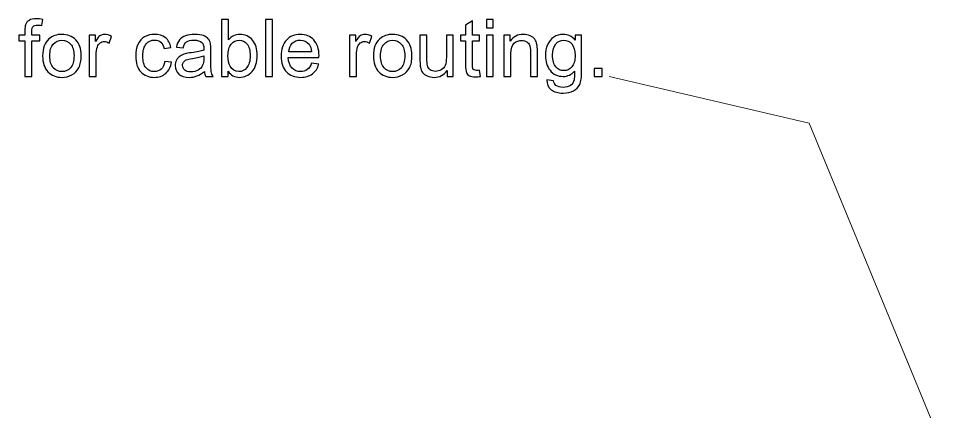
# Model space of a CAD drawing. Header units: millimetres. Extents: x -819 to 558, y -342 to 336.
# Drawn here: x -535.4 to -435.6, y 294.3 to 336.3 of the extents above; entities that cross this region are included whole.
import ezdxf

# ---------------------------------------------------------------- set-up
doc = ezdxf.new("R2010")
doc.units = ezdxf.units.MM
doc.header["$MEASUREMENT"] = 0
doc.layers.add('#Layer 1', color=7, linetype='Continuous')

msp = doc.modelspace()

# ---------------------------------------------------------------- linework, layer by layer
at = {"layer": '#Layer 1', "color": 250}
for points, knots in [([(-534.7013, 330.0896), (-534.7013, 330.0896), (-534.7013, 333.901), (-534.7013, 333.901), (-534.7013, 333.901), (-534.7013, 333.901), (-535.3575, 333.901), (-535.3575, 333.901), (-535.3575, 333.901), (-535.3575, 333.901), (-535.3575, 334.4796), (-535.3575, 334.4796), (-535.3575, 334.4796), (-535.3575, 334.4796), (-534.7013, 334.4796), (-534.7013, 334.4796), (-534.7013, 334.4796), (-534.7013, 334.4796), (-534.7013, 334.9467), (-534.7013, 334.9467), (-534.7013, 334.9467), (-534.7013, 335.2416), (-534.6745, 335.4617), (-534.6223, 335.6042), (-534.6223, 335.6042), (-534.5503, 335.7976), (-534.4247, 335.9542), (-534.2441, 336.0741), (-534.2441, 336.0741), (-534.0635, 336.1941), (-533.8109, 336.2534), (-533.4849, 336.2534), (-533.4849, 336.2534), (-533.2761, 336.2534), (-533.0447, 336.2294), (-532.7907, 336.1786), (-532.7907, 336.1786), (-532.7907, 336.1786), (-532.9021, 335.5295), (-532.9021, 335.5295), (-532.9021, 335.5295), (-533.0559, 335.5577), (-533.2027, 335.5718), (-533.341, 335.5718), (-533.341, 335.5718), (-533.5668, 335.5718), (-533.7262, 335.5238), (-533.8194, 335.4264), (-533.8194, 335.4264), (-533.9139, 335.3305), (-533.9605, 335.1499), (-533.9605, 334.8846), (-533.9605, 334.8846), (-533.9605, 334.8846), (-533.9605, 334.4796), (-533.9605, 334.4796), (-533.9605, 334.4796), (-533.9605, 334.4796), (-533.1053, 334.4796), (-533.1053, 334.4796), (-533.1053, 334.4796), (-533.1053, 334.4796), (-533.1053, 333.901), (-533.1053, 333.901), (-533.1053, 333.901), (-533.1053, 333.901), (-533.9605, 333.901), (-533.9605, 333.901), (-533.9605, 333.901), (-533.9605, 333.901), (-533.9605, 330.0896), (-533.9605, 330.0896), (-533.9605, 330.0896), (-533.9605, 330.0896), (-534.7013, 330.0896), (-534.7013, 330.0896)], [0, 0, 0, 0, 0.0526316, 0.0526316, 0.0526316, 0.0526316, 0.1052632, 0.1052632, 0.1052632, 0.1052632, 0.1578947, 0.1578947, 0.1578947, 0.1578947, 0.2105263, 0.2105263, 0.2105263, 0.2105263, 0.2631579, 0.2631579, 0.2631579, 0.2631579, 0.3157895, 0.3157895, 0.3157895, 0.3157895, 0.3684211, 0.3684211, 0.3684211, 0.3684211, 0.4210526, 0.4210526, 0.4210526, 0.4210526, 0.4736842, 0.4736842, 0.4736842, 0.4736842, 0.5263158, 0.5263158, 0.5263158, 0.5263158, 0.5789474, 0.5789474, 0.5789474, 0.5789474, 0.6315789, 0.6315789, 0.6315789, 0.6315789, 0.6842105, 0.6842105, 0.6842105, 0.6842105, 0.7368421, 0.7368421, 0.7368421, 0.7368421, 0.7894737, 0.7894737, 0.7894737, 0.7894737, 0.8421053, 0.8421053, 0.8421053, 0.8421053, 0.8947368, 0.8947368, 0.8947368, 0.8947368, 0.9473684, 0.9473684, 0.9473684, 0.9473684, 1, 1, 1, 1]), ([(-513.0167, 330.0896), (-513.0167, 330.0896), (-513.7067, 330.0896), (-513.7067, 330.0896), (-513.7067, 330.0896), (-513.7067, 330.0896), (-513.7067, 336.1503), (-513.7067, 336.1503), (-513.7067, 336.1503), (-513.7067, 336.1503), (-512.9631, 336.1503), (-512.9631, 336.1503), (-512.9631, 336.1503), (-512.9631, 336.1503), (-512.9631, 333.9885), (-512.9631, 333.9885), (-512.9631, 333.9885), (-512.6484, 334.3822), (-512.2476, 334.5798), (-511.7608, 334.5798), (-511.7608, 334.5798), (-511.4899, 334.5798), (-511.2345, 334.5247), (-510.9932, 334.4161), (-510.9932, 334.4161), (-510.7519, 334.3074), (-510.5543, 334.1536), (-510.3977, 333.9575), (-510.3977, 333.9575), (-510.2424, 333.7599), (-510.1197, 333.5228), (-510.0322, 333.2434), (-510.0322, 333.2434), (-509.9433, 332.9655), (-509.8995, 332.6677), (-509.8995, 332.3516), (-509.8995, 332.3516), (-509.8995, 331.5981), (-510.0858, 331.0167), (-510.4583, 330.6061), (-510.4583, 330.6061), (-510.8295, 330.1954), (-511.2768, 329.9908), (-511.7975, 329.9908), (-511.7975, 329.9908), (-512.3154, 329.9908), (-512.7218, 330.2067), (-513.0167, 330.6399), (-513.0167, 330.6399), (-513.0167, 330.6399), (-513.0167, 330.0896), (-513.0167, 330.0896)], [0, 0, 0, 0, 0.0769231, 0.0769231, 0.0769231, 0.0769231, 0.1538462, 0.1538462, 0.1538462, 0.1538462, 0.2307692, 0.2307692, 0.2307692, 0.2307692, 0.3076923, 0.3076923, 0.3076923, 0.3076923, 0.3846154, 0.3846154, 0.3846154, 0.3846154, 0.4615385, 0.4615385, 0.4615385, 0.4615385, 0.5384615, 0.5384615, 0.5384615, 0.5384615, 0.6153846, 0.6153846, 0.6153846, 0.6153846, 0.6923077, 0.6923077, 0.6923077, 0.6923077, 0.7692308, 0.7692308, 0.7692308, 0.7692308, 0.8461538, 0.8461538, 0.8461538, 0.8461538, 0.9230769, 0.9230769, 0.9230769, 0.9230769, 1, 1, 1, 1]), ([(-509.0105, 330.0896), (-509.0105, 330.0896), (-509.0105, 336.1503), (-509.0105, 336.1503), (-509.0105, 336.1503), (-509.0105, 336.1503), (-508.2669, 336.1503), (-508.2669, 336.1503), (-508.2669, 336.1503), (-508.2669, 336.1503), (-508.2669, 330.0896), (-508.2669, 330.0896), (-508.2669, 330.0896), (-508.2669, 330.0896), (-509.0105, 330.0896), (-509.0105, 330.0896)], [0, 0, 0, 0, 0.25, 0.25, 0.25, 0.25, 0.5, 0.5, 0.5, 0.5, 0.75, 0.75, 0.75, 0.75, 1, 1, 1, 1]), ([(-485.4591, 335.2938), (-485.4591, 335.2938), (-485.4591, 336.1503), (-485.4591, 336.1503), (-485.4591, 336.1503), (-485.4591, 336.1503), (-484.714, 336.1503), (-484.714, 336.1503), (-484.714, 336.1503), (-484.714, 336.1503), (-484.714, 335.2938), (-484.714, 335.2938), (-484.714, 335.2938), (-484.714, 335.2938), (-485.4591, 335.2938), (-485.4591, 335.2938)], [0, 0, 0, 0, 0.25, 0.25, 0.25, 0.25, 0.5, 0.5, 0.5, 0.5, 0.75, 0.75, 0.75, 0.75, 1, 1, 1, 1]), ([(-486.19, 330.7556), (-486.19, 330.7556), (-486.0828, 330.0981), (-486.0828, 330.0981), (-486.0828, 330.0981), (-486.2916, 330.0543), (-486.4793, 330.0317), (-486.6444, 330.0317), (-486.6444, 330.0317), (-486.9153, 330.0317), (-487.1242, 330.0741), (-487.2737, 330.1602), (-487.2737, 330.1602), (-487.4219, 330.2448), (-487.5263, 330.3577), (-487.587, 330.4974), (-487.587, 330.4974), (-487.6477, 330.6357), (-487.6787, 330.9292), (-487.6787, 331.3751), (-487.6787, 331.3751), (-487.6787, 331.3751), (-487.6787, 333.901), (-487.6787, 333.901), (-487.6787, 333.901), (-487.6787, 333.901), (-488.2248, 333.901), (-488.2248, 333.901), (-488.2248, 333.901), (-488.2248, 333.901), (-488.2248, 334.4796), (-488.2248, 334.4796), (-488.2248, 334.4796), (-488.2248, 334.4796), (-487.6787, 334.4796), (-487.6787, 334.4796), (-487.6787, 334.4796), (-487.6787, 334.4796), (-487.6787, 335.5676), (-487.6787, 335.5676), (-487.6787, 335.5676), (-487.6787, 335.5676), (-486.9379, 336.0135), (-486.9379, 336.0135), (-486.9379, 336.0135), (-486.9379, 336.0135), (-486.9379, 334.4796), (-486.9379, 334.4796), (-486.9379, 334.4796), (-486.9379, 334.4796), (-486.19, 334.4796), (-486.19, 334.4796), (-486.19, 334.4796), (-486.19, 334.4796), (-486.19, 333.901), (-486.19, 333.901), (-486.19, 333.901), (-486.19, 333.901), (-486.9379, 333.901), (-486.9379, 333.901), (-486.9379, 333.901), (-486.9379, 333.901), (-486.9379, 331.3342), (-486.9379, 331.3342), (-486.9379, 331.3342), (-486.9379, 331.1211), (-486.9252, 330.9857), (-486.8998, 330.925), (-486.8998, 330.925), (-486.873, 330.8643), (-486.8306, 330.8163), (-486.7714, 330.7796), (-486.7714, 330.7796), (-486.7121, 330.7444), (-486.6274, 330.726), (-486.5174, 330.726), (-486.5174, 330.726), (-486.4341, 330.726), (-486.3255, 330.7359), (-486.19, 330.7556)], [0, 0, 0, 0, 0.05, 0.05, 0.05, 0.05, 0.1, 0.1, 0.1, 0.1, 0.15, 0.15, 0.15, 0.15, 0.2, 0.2, 0.2, 0.2, 0.25, 0.25, 0.25, 0.25, 0.3, 0.3, 0.3, 0.3, 0.35, 0.35, 0.35, 0.35, 0.4, 0.4, 0.4, 0.4, 0.45, 0.45, 0.45, 0.45, 0.5, 0.5, 0.5, 0.5, 0.55, 0.55, 0.55, 0.55, 0.6, 0.6, 0.6, 0.6, 0.65, 0.65, 0.65, 0.65, 0.7, 0.7, 0.7, 0.7, 0.75, 0.75, 0.75, 0.75, 0.8, 0.8, 0.8, 0.8, 0.85, 0.85, 0.85, 0.85, 0.9, 0.9, 0.9, 0.9, 0.95, 0.95, 0.95, 0.95, 1, 1, 1, 1]), ([(-532.8034, 332.2853), (-532.8034, 333.0981), (-532.5776, 333.7006), (-532.1246, 334.0915), (-532.1246, 334.0915), (-531.7479, 334.4161), (-531.2878, 334.5798), (-530.7446, 334.5798), (-530.7446, 334.5798), (-530.1406, 334.5798), (-529.6467, 334.3822), (-529.2643, 333.9857), (-529.2643, 333.9857), (-528.8805, 333.5906), (-528.69, 333.0445), (-528.69, 332.3474), (-528.69, 332.3474), (-528.69, 331.7815), (-528.7746, 331.337), (-528.944, 331.0139), (-528.944, 331.0139), (-529.1133, 330.6893), (-529.3603, 330.4381), (-529.6834, 330.2589), (-529.6834, 330.2589), (-530.008, 330.0797), (-530.3607, 329.9908), (-530.7446, 329.9908), (-530.7446, 329.9908), (-531.3584, 329.9908), (-531.8551, 330.187), (-532.2347, 330.5821), (-532.2347, 330.5821), (-532.6143, 330.9758), (-532.8034, 331.5431), (-532.8034, 332.2853)], [0, 0, 0, 0, 0.1111111, 0.1111111, 0.1111111, 0.1111111, 0.2222222, 0.2222222, 0.2222222, 0.2222222, 0.3333333, 0.3333333, 0.3333333, 0.3333333, 0.4444444, 0.4444444, 0.4444444, 0.4444444, 0.5555556, 0.5555556, 0.5555556, 0.5555556, 0.6666667, 0.6666667, 0.6666667, 0.6666667, 0.7777778, 0.7777778, 0.7777778, 0.7777778, 0.8888889, 0.8888889, 0.8888889, 0.8888889, 1, 1, 1, 1]), ([(-527.825, 330.0896), (-527.825, 330.0896), (-527.825, 334.4796), (-527.825, 334.4796), (-527.825, 334.4796), (-527.825, 334.4796), (-527.1561, 334.4796), (-527.1561, 334.4796), (-527.1561, 334.4796), (-527.1561, 334.4796), (-527.1561, 333.8149), (-527.1561, 333.8149), (-527.1561, 333.8149), (-526.9854, 334.1254), (-526.8273, 334.3314), (-526.682, 334.4302), (-526.682, 334.4302), (-526.538, 334.529), (-526.3786, 334.5798), (-526.205, 334.5798), (-526.205, 334.5798), (-525.9538, 334.5798), (-525.6998, 334.4993), (-525.4402, 334.3399), (-525.4402, 334.3399), (-525.4402, 334.3399), (-525.697, 333.6484), (-525.697, 333.6484), (-525.697, 333.6484), (-525.8776, 333.7571), (-526.0597, 333.8107), (-526.2417, 333.8107), (-526.2417, 333.8107), (-526.4054, 333.8107), (-526.5507, 333.7613), (-526.6805, 333.664), (-526.6805, 333.664), (-526.8104, 333.5652), (-526.9021, 333.4297), (-526.9571, 333.2561), (-526.9571, 333.2561), (-527.0404, 332.9923), (-527.0813, 332.703), (-527.0813, 332.3883), (-527.0813, 332.3883), (-527.0813, 332.3883), (-527.0813, 330.0896), (-527.0813, 330.0896), (-527.0813, 330.0896), (-527.0813, 330.0896), (-527.825, 330.0896), (-527.825, 330.0896)], [0, 0, 0, 0, 0.0769231, 0.0769231, 0.0769231, 0.0769231, 0.1538462, 0.1538462, 0.1538462, 0.1538462, 0.2307692, 0.2307692, 0.2307692, 0.2307692, 0.3076923, 0.3076923, 0.3076923, 0.3076923, 0.3846154, 0.3846154, 0.3846154, 0.3846154, 0.4615385, 0.4615385, 0.4615385, 0.4615385, 0.5384615, 0.5384615, 0.5384615, 0.5384615, 0.6153846, 0.6153846, 0.6153846, 0.6153846, 0.6923077, 0.6923077, 0.6923077, 0.6923077, 0.7692308, 0.7692308, 0.7692308, 0.7692308, 0.8461538, 0.8461538, 0.8461538, 0.8461538, 0.9230769, 0.9230769, 0.9230769, 0.9230769, 1, 1, 1, 1]), ([(-519.7802, 331.6983), (-519.7802, 331.6983), (-519.0493, 331.6023), (-519.0493, 331.6023), (-519.0493, 331.6023), (-519.1283, 331.0985), (-519.3329, 330.7034), (-519.6631, 330.4184), (-519.6631, 330.4184), (-519.9919, 330.1333), (-520.3969, 329.9908), (-520.8767, 329.9908), (-520.8767, 329.9908), (-521.4764, 329.9908), (-521.9604, 330.187), (-522.3245, 330.5793), (-522.3245, 330.5793), (-522.69, 330.9715), (-522.8734, 331.5346), (-522.8734, 332.2684), (-522.8734, 332.2684), (-522.8734, 332.7425), (-522.7944, 333.1574), (-522.6377, 333.513), (-522.6377, 333.513), (-522.4797, 333.8686), (-522.2412, 334.1353), (-521.9195, 334.3131), (-521.9195, 334.3131), (-521.5992, 334.4909), (-521.2492, 334.5798), (-520.8724, 334.5798), (-520.8724, 334.5798), (-520.3955, 334.5798), (-520.0046, 334.4584), (-519.7026, 334.2171), (-519.7026, 334.2171), (-519.3992, 333.9758), (-519.2045, 333.6343), (-519.1184, 333.1898), (-519.1184, 333.1898), (-519.1184, 333.1898), (-519.8423, 333.0783), (-519.8423, 333.0783), (-519.8423, 333.0783), (-519.9115, 333.3733), (-520.0328, 333.5948), (-520.2078, 333.7444), (-520.2078, 333.7444), (-520.3828, 333.8926), (-520.5944, 333.9673), (-520.8428, 333.9673), (-520.8428, 333.9673), (-521.2182, 333.9673), (-521.523, 333.8333), (-521.7572, 333.5638), (-521.7572, 333.5638), (-521.9915, 333.2957), (-522.1086, 332.8709), (-522.1086, 332.2895), (-522.1086, 332.2895), (-522.1086, 331.6997), (-521.9957, 331.2707), (-521.7685, 331.0026), (-521.7685, 331.0026), (-521.5427, 330.7359), (-521.2478, 330.6018), (-520.8837, 330.6018), (-520.8837, 330.6018), (-520.5916, 330.6018), (-520.3489, 330.6921), (-520.1528, 330.8714), (-520.1528, 330.8714), (-519.9566, 331.0506), (-519.8324, 331.3257), (-519.7802, 331.6983)], [0, 0, 0, 0, 0.0526316, 0.0526316, 0.0526316, 0.0526316, 0.1052632, 0.1052632, 0.1052632, 0.1052632, 0.1578947, 0.1578947, 0.1578947, 0.1578947, 0.2105263, 0.2105263, 0.2105263, 0.2105263, 0.2631579, 0.2631579, 0.2631579, 0.2631579, 0.3157895, 0.3157895, 0.3157895, 0.3157895, 0.3684211, 0.3684211, 0.3684211, 0.3684211, 0.4210526, 0.4210526, 0.4210526, 0.4210526, 0.4736842, 0.4736842, 0.4736842, 0.4736842, 0.5263158, 0.5263158, 0.5263158, 0.5263158, 0.5789474, 0.5789474, 0.5789474, 0.5789474, 0.6315789, 0.6315789, 0.6315789, 0.6315789, 0.6842105, 0.6842105, 0.6842105, 0.6842105, 0.7368421, 0.7368421, 0.7368421, 0.7368421, 0.7894737, 0.7894737, 0.7894737, 0.7894737, 0.8421053, 0.8421053, 0.8421053, 0.8421053, 0.8947368, 0.8947368, 0.8947368, 0.8947368, 0.9473684, 0.9473684, 0.9473684, 0.9473684, 1, 1, 1, 1]), ([(-515.5468, 330.6315), (-515.8234, 330.3972), (-516.0887, 330.2321), (-516.3427, 330.1348), (-516.3427, 330.1348), (-516.5981, 330.0388), (-516.8719, 329.9908), (-517.164, 329.9908), (-517.164, 329.9908), (-517.6466, 329.9908), (-518.0163, 330.1079), (-518.2759, 330.3436), (-518.2759, 330.3436), (-518.5342, 330.5793), (-518.664, 330.8812), (-518.664, 331.2467), (-518.664, 331.2467), (-518.664, 331.4626), (-518.616, 331.6588), (-518.5172, 331.8366), (-518.5172, 331.8366), (-518.4199, 332.0144), (-518.2915, 332.1569), (-518.1334, 332.2641), (-518.1334, 332.2641), (-517.974, 332.3714), (-517.7962, 332.4532), (-517.5972, 332.5083), (-517.5972, 332.5083), (-517.4518, 332.5464), (-517.2317, 332.5845), (-516.9368, 332.6197), (-516.9368, 332.6197), (-516.3356, 332.6917), (-515.8926, 332.7764), (-515.6089, 332.8766), (-515.6089, 332.8766), (-515.6061, 332.9782), (-515.6047, 333.0431), (-515.6047, 333.0699), (-515.6047, 333.0699), (-515.6047, 333.3733), (-515.6752, 333.5878), (-515.8164, 333.7105), (-515.8164, 333.7105), (-516.0054, 333.8799), (-516.2891, 333.9631), (-516.663, 333.9631), (-516.663, 333.9631), (-517.013, 333.9631), (-517.2712, 333.9024), (-517.4391, 333.7797), (-517.4391, 333.7797), (-517.6057, 333.6569), (-517.7284, 333.4396), (-517.8089, 333.1277), (-517.8089, 333.1277), (-517.8089, 333.1277), (-518.5356, 333.2279), (-518.5356, 333.2279), (-518.5356, 333.2279), (-518.4693, 333.5384), (-518.3606, 333.791), (-518.2096, 333.9815), (-518.2096, 333.9815), (-518.0586, 334.1734), (-517.8385, 334.3215), (-517.552, 334.4246), (-517.552, 334.4246), (-517.2656, 334.5276), (-516.934, 334.5798), (-516.5558, 334.5798), (-516.5558, 334.5798), (-516.1804, 334.5798), (-515.877, 334.5346), (-515.6428, 334.4471), (-515.6428, 334.4471), (-515.4085, 334.3582), (-515.2364, 334.2482), (-515.1249, 334.1141), (-515.1249, 334.1141), (-515.0148, 333.98), (-514.9386, 333.8121), (-514.8935, 333.6075), (-514.8935, 333.6075), (-514.8695, 333.4805), (-514.8568, 333.2519), (-514.8568, 332.9217), (-514.8568, 332.9217), (-514.8568, 332.9217), (-514.8568, 331.9297), (-514.8568, 331.9297), (-514.8568, 331.9297), (-514.8568, 331.2368), (-514.8413, 330.7994), (-514.8088, 330.6174), (-514.8088, 330.6174), (-514.7778, 330.4339), (-514.7143, 330.2575), (-514.6211, 330.0896), (-514.6211, 330.0896), (-514.6211, 330.0896), (-515.3987, 330.0896), (-515.3987, 330.0896), (-515.3987, 330.0896), (-515.4749, 330.2434), (-515.5257, 330.424), (-515.5468, 330.6315)], [0, 0, 0, 0, 0.037037, 0.037037, 0.037037, 0.037037, 0.0740741, 0.0740741, 0.0740741, 0.0740741, 0.1111111, 0.1111111, 0.1111111, 0.1111111, 0.1481481, 0.1481481, 0.1481481, 0.1481481, 0.1851852, 0.1851852, 0.1851852, 0.1851852, 0.2222222, 0.2222222, 0.2222222, 0.2222222, 0.2592593, 0.2592593, 0.2592593, 0.2592593, 0.2962963, 0.2962963, 0.2962963, 0.2962963, 0.3333333, 0.3333333, 0.3333333, 0.3333333, 0.3703704, 0.3703704, 0.3703704, 0.3703704, 0.4074074, 0.4074074, 0.4074074, 0.4074074, 0.4444444, 0.4444444, 0.4444444, 0.4444444, 0.4814815, 0.4814815, 0.4814815, 0.4814815, 0.5185185, 0.5185185, 0.5185185, 0.5185185, 0.5555556, 0.5555556, 0.5555556, 0.5555556, 0.5925926, 0.5925926, 0.5925926, 0.5925926, 0.6296296, 0.6296296, 0.6296296, 0.6296296, 0.6666667, 0.6666667, 0.6666667, 0.6666667, 0.7037037, 0.7037037, 0.7037037, 0.7037037, 0.7407407, 0.7407407, 0.7407407, 0.7407407, 0.7777778, 0.7777778, 0.7777778, 0.7777778, 0.8148148, 0.8148148, 0.8148148, 0.8148148, 0.8518519, 0.8518519, 0.8518519, 0.8518519, 0.8888889, 0.8888889, 0.8888889, 0.8888889, 0.9259259, 0.9259259, 0.9259259, 0.9259259, 0.962963, 0.962963, 0.962963, 0.962963, 1, 1, 1, 1]), ([(-504.1083, 331.5035), (-504.1083, 331.5035), (-503.3393, 331.409), (-503.3393, 331.409), (-503.3393, 331.409), (-503.4606, 330.9588), (-503.685, 330.6103), (-504.0124, 330.3619), (-504.0124, 330.3619), (-504.3412, 330.115), (-504.7603, 329.9908), (-505.2697, 329.9908), (-505.2697, 329.9908), (-505.9117, 329.9908), (-506.4212, 330.1884), (-506.7965, 330.5835), (-506.7965, 330.5835), (-507.1733, 330.9786), (-507.361, 331.5332), (-507.361, 332.2472), (-507.361, 332.2472), (-507.361, 332.9866), (-507.1705, 333.5595), (-506.7909, 333.9673), (-506.7909, 333.9673), (-506.4099, 334.3752), (-505.9174, 334.5798), (-505.3106, 334.5798), (-505.3106, 334.5798), (-504.7236, 334.5798), (-504.2438, 334.3794), (-503.8727, 333.98), (-503.8727, 333.98), (-503.5001, 333.5807), (-503.3139, 333.0177), (-503.3139, 332.2938), (-503.3139, 332.2938), (-503.3139, 332.2486), (-503.3153, 332.1823), (-503.3181, 332.0948), (-503.3181, 332.0948), (-503.3181, 332.0948), (-506.5919, 332.0948), (-506.5919, 332.0948), (-506.5919, 332.0948), (-506.5651, 331.6122), (-506.4282, 331.2425), (-506.1827, 330.9871), (-506.1827, 330.9871), (-505.9371, 330.7302), (-505.6323, 330.6018), (-505.2654, 330.6018), (-505.2654, 330.6018), (-504.9931, 330.6018), (-504.7603, 330.6738), (-504.5669, 330.8177), (-504.5669, 330.8177), (-504.3736, 330.9603), (-504.2212, 331.1889), (-504.1083, 331.5035)], [0, 0, 0, 0, 0.0666667, 0.0666667, 0.0666667, 0.0666667, 0.1333333, 0.1333333, 0.1333333, 0.1333333, 0.2, 0.2, 0.2, 0.2, 0.2666667, 0.2666667, 0.2666667, 0.2666667, 0.3333333, 0.3333333, 0.3333333, 0.3333333, 0.4, 0.4, 0.4, 0.4, 0.4666667, 0.4666667, 0.4666667, 0.4666667, 0.5333333, 0.5333333, 0.5333333, 0.5333333, 0.6, 0.6, 0.6, 0.6, 0.6666667, 0.6666667, 0.6666667, 0.6666667, 0.7333333, 0.7333333, 0.7333333, 0.7333333, 0.8, 0.8, 0.8, 0.8, 0.8666667, 0.8666667, 0.8666667, 0.8666667, 0.9333333, 0.9333333, 0.9333333, 0.9333333, 1, 1, 1, 1]), ([(-500.0599, 330.0896), (-500.0599, 330.0896), (-500.0599, 334.4796), (-500.0599, 334.4796), (-500.0599, 334.4796), (-500.0599, 334.4796), (-499.391, 334.4796), (-499.391, 334.4796), (-499.391, 334.4796), (-499.391, 334.4796), (-499.391, 333.8149), (-499.391, 333.8149), (-499.391, 333.8149), (-499.2203, 334.1254), (-499.0622, 334.3314), (-498.9169, 334.4302), (-498.9169, 334.4302), (-498.7729, 334.529), (-498.6135, 334.5798), (-498.4399, 334.5798), (-498.4399, 334.5798), (-498.1887, 334.5798), (-497.9347, 334.4993), (-497.6751, 334.3399), (-497.6751, 334.3399), (-497.6751, 334.3399), (-497.9319, 333.6484), (-497.9319, 333.6484), (-497.9319, 333.6484), (-498.1125, 333.7571), (-498.2946, 333.8107), (-498.4766, 333.8107), (-498.4766, 333.8107), (-498.6403, 333.8107), (-498.7856, 333.7613), (-498.9154, 333.664), (-498.9154, 333.664), (-499.0453, 333.5652), (-499.137, 333.4297), (-499.192, 333.2561), (-499.192, 333.2561), (-499.2753, 332.9923), (-499.3162, 332.703), (-499.3162, 332.3883), (-499.3162, 332.3883), (-499.3162, 332.3883), (-499.3162, 330.0896), (-499.3162, 330.0896), (-499.3162, 330.0896), (-499.3162, 330.0896), (-500.0599, 330.0896), (-500.0599, 330.0896)], [0, 0, 0, 0, 0.0769231, 0.0769231, 0.0769231, 0.0769231, 0.1538462, 0.1538462, 0.1538462, 0.1538462, 0.2307692, 0.2307692, 0.2307692, 0.2307692, 0.3076923, 0.3076923, 0.3076923, 0.3076923, 0.3846154, 0.3846154, 0.3846154, 0.3846154, 0.4615385, 0.4615385, 0.4615385, 0.4615385, 0.5384615, 0.5384615, 0.5384615, 0.5384615, 0.6153846, 0.6153846, 0.6153846, 0.6153846, 0.6923077, 0.6923077, 0.6923077, 0.6923077, 0.7692308, 0.7692308, 0.7692308, 0.7692308, 0.8461538, 0.8461538, 0.8461538, 0.8461538, 0.9230769, 0.9230769, 0.9230769, 0.9230769, 1, 1, 1, 1]), ([(-497.51, 332.2853), (-497.51, 333.0981), (-497.2842, 333.7006), (-496.8312, 334.0915), (-496.8312, 334.0915), (-496.4545, 334.4161), (-495.9944, 334.5798), (-495.4512, 334.5798), (-495.4512, 334.5798), (-494.8472, 334.5798), (-494.3533, 334.3822), (-493.9709, 333.9857), (-493.9709, 333.9857), (-493.5871, 333.5906), (-493.3966, 333.0445), (-493.3966, 332.3474), (-493.3966, 332.3474), (-493.3966, 331.7815), (-493.4812, 331.337), (-493.6506, 331.0139), (-493.6506, 331.0139), (-493.8199, 330.6893), (-494.0669, 330.4381), (-494.39, 330.2589), (-494.39, 330.2589), (-494.7146, 330.0797), (-495.0673, 329.9908), (-495.4512, 329.9908), (-495.4512, 329.9908), (-496.065, 329.9908), (-496.5617, 330.187), (-496.9413, 330.5821), (-496.9413, 330.5821), (-497.3209, 330.9758), (-497.51, 331.5431), (-497.51, 332.2853)], [0, 0, 0, 0, 0.1111111, 0.1111111, 0.1111111, 0.1111111, 0.2222222, 0.2222222, 0.2222222, 0.2222222, 0.3333333, 0.3333333, 0.3333333, 0.3333333, 0.4444444, 0.4444444, 0.4444444, 0.4444444, 0.5555556, 0.5555556, 0.5555556, 0.5555556, 0.6666667, 0.6666667, 0.6666667, 0.6666667, 0.7777778, 0.7777778, 0.7777778, 0.7777778, 0.8888889, 0.8888889, 0.8888889, 0.8888889, 1, 1, 1, 1]), ([(-489.6458, 330.0896), (-489.6458, 330.0896), (-489.6458, 330.7345), (-489.6458, 330.7345), (-489.6458, 330.7345), (-489.9887, 330.2378), (-490.453, 329.9908), (-491.04, 329.9908), (-491.04, 329.9908), (-491.2982, 329.9908), (-491.541, 330.0402), (-491.7653, 330.139), (-491.7653, 330.139), (-491.9897, 330.2378), (-492.1562, 330.3634), (-492.2649, 330.5129), (-492.2649, 330.5129), (-492.3749, 330.6639), (-492.4511, 330.8474), (-492.4949, 331.0647), (-492.4949, 331.0647), (-492.5245, 331.2114), (-492.54, 331.4429), (-492.54, 331.7604), (-492.54, 331.7604), (-492.54, 331.7604), (-492.54, 334.4796), (-492.54, 334.4796), (-492.54, 334.4796), (-492.54, 334.4796), (-491.7964, 334.4796), (-491.7964, 334.4796), (-491.7964, 334.4796), (-491.7964, 334.4796), (-491.7964, 332.0454), (-491.7964, 332.0454), (-491.7964, 332.0454), (-491.7964, 331.6559), (-491.7809, 331.3949), (-491.7512, 331.2594), (-491.7512, 331.2594), (-491.7032, 331.0633), (-491.6045, 330.9109), (-491.4535, 330.798), (-491.4535, 330.798), (-491.3011, 330.6865), (-491.1134, 330.6315), (-490.8904, 330.6315), (-490.8904, 330.6315), (-490.6675, 330.6315), (-490.4586, 330.6879), (-490.2625, 330.8022), (-490.2625, 330.8022), (-490.0663, 330.9165), (-489.9281, 331.0731), (-489.8476, 331.2693), (-489.8476, 331.2693), (-489.7658, 331.4668), (-489.7249, 331.7533), (-489.7249, 332.1273), (-489.7249, 332.1273), (-489.7249, 332.1273), (-489.7249, 334.4796), (-489.7249, 334.4796), (-489.7249, 334.4796), (-489.7249, 334.4796), (-488.9812, 334.4796), (-488.9812, 334.4796), (-488.9812, 334.4796), (-488.9812, 334.4796), (-488.9812, 330.0896), (-488.9812, 330.0896), (-488.9812, 330.0896), (-488.9812, 330.0896), (-489.6458, 330.0896), (-489.6458, 330.0896)], [0, 0, 0, 0, 0.0526316, 0.0526316, 0.0526316, 0.0526316, 0.1052632, 0.1052632, 0.1052632, 0.1052632, 0.1578947, 0.1578947, 0.1578947, 0.1578947, 0.2105263, 0.2105263, 0.2105263, 0.2105263, 0.2631579, 0.2631579, 0.2631579, 0.2631579, 0.3157895, 0.3157895, 0.3157895, 0.3157895, 0.3684211, 0.3684211, 0.3684211, 0.3684211, 0.4210526, 0.4210526, 0.4210526, 0.4210526, 0.4736842, 0.4736842, 0.4736842, 0.4736842, 0.5263158, 0.5263158, 0.5263158, 0.5263158, 0.5789474, 0.5789474, 0.5789474, 0.5789474, 0.6315789, 0.6315789, 0.6315789, 0.6315789, 0.6842105, 0.6842105, 0.6842105, 0.6842105, 0.7368421, 0.7368421, 0.7368421, 0.7368421, 0.7894737, 0.7894737, 0.7894737, 0.7894737, 0.8421053, 0.8421053, 0.8421053, 0.8421053, 0.8947368, 0.8947368, 0.8947368, 0.8947368, 0.9473684, 0.9473684, 0.9473684, 0.9473684, 1, 1, 1, 1]), ([(-485.4591, 330.0896), (-485.4591, 330.0896), (-485.4591, 334.4796), (-485.4591, 334.4796), (-485.4591, 334.4796), (-485.4591, 334.4796), (-484.714, 334.4796), (-484.714, 334.4796), (-484.714, 334.4796), (-484.714, 334.4796), (-484.714, 330.0896), (-484.714, 330.0896), (-484.714, 330.0896), (-484.714, 330.0896), (-485.4591, 330.0896), (-485.4591, 330.0896)], [0, 0, 0, 0, 0.25, 0.25, 0.25, 0.25, 0.5, 0.5, 0.5, 0.5, 0.75, 0.75, 0.75, 0.75, 1, 1, 1, 1]), ([(-483.5809, 330.0896), (-483.5809, 330.0896), (-483.5809, 334.4796), (-483.5809, 334.4796), (-483.5809, 334.4796), (-483.5809, 334.4796), (-482.912, 334.4796), (-482.912, 334.4796), (-482.912, 334.4796), (-482.912, 334.4796), (-482.912, 333.8559), (-482.912, 333.8559), (-482.912, 333.8559), (-482.5889, 334.3385), (-482.1232, 334.5798), (-481.515, 334.5798), (-481.515, 334.5798), (-481.2497, 334.5798), (-481.007, 334.5318), (-480.7855, 334.4373), (-480.7855, 334.4373), (-480.5625, 334.3413), (-480.3974, 334.2171), (-480.2874, 334.0619), (-480.2874, 334.0619), (-480.1759, 333.9081), (-480.0997, 333.7246), (-480.0545, 333.513), (-480.0545, 333.513), (-480.0277, 333.3747), (-480.0136, 333.1334), (-480.0136, 332.7891), (-480.0136, 332.7891), (-480.0136, 332.7891), (-480.0136, 330.0896), (-480.0136, 330.0896), (-480.0136, 330.0896), (-480.0136, 330.0896), (-480.7587, 330.0896), (-480.7587, 330.0896), (-480.7587, 330.0896), (-480.7587, 330.0896), (-480.7587, 332.7608), (-480.7587, 332.7608), (-480.7587, 332.7608), (-480.7587, 333.0628), (-480.7869, 333.29), (-480.8447, 333.441), (-480.8447, 333.441), (-480.9026, 333.5906), (-481.0056, 333.7105), (-481.1524, 333.7994), (-481.1524, 333.7994), (-481.3005, 333.8897), (-481.4727, 333.9349), (-481.6717, 333.9349), (-481.6717, 333.9349), (-481.9892, 333.9349), (-482.2615, 333.8333), (-482.4929, 333.6329), (-482.4929, 333.6329), (-482.7229, 333.4311), (-482.8372, 333.0501), (-482.8372, 332.4871), (-482.8372, 332.4871), (-482.8372, 332.4871), (-482.8372, 330.0896), (-482.8372, 330.0896), (-482.8372, 330.0896), (-482.8372, 330.0896), (-483.5809, 330.0896), (-483.5809, 330.0896)], [0, 0, 0, 0, 0.0555556, 0.0555556, 0.0555556, 0.0555556, 0.1111111, 0.1111111, 0.1111111, 0.1111111, 0.1666667, 0.1666667, 0.1666667, 0.1666667, 0.2222222, 0.2222222, 0.2222222, 0.2222222, 0.2777778, 0.2777778, 0.2777778, 0.2777778, 0.3333333, 0.3333333, 0.3333333, 0.3333333, 0.3888889, 0.3888889, 0.3888889, 0.3888889, 0.4444444, 0.4444444, 0.4444444, 0.4444444, 0.5, 0.5, 0.5, 0.5, 0.5555556, 0.5555556, 0.5555556, 0.5555556, 0.6111111, 0.6111111, 0.6111111, 0.6111111, 0.6666667, 0.6666667, 0.6666667, 0.6666667, 0.7222222, 0.7222222, 0.7222222, 0.7222222, 0.7777778, 0.7777778, 0.7777778, 0.7777778, 0.8333333, 0.8333333, 0.8333333, 0.8333333, 0.8888889, 0.8888889, 0.8888889, 0.8888889, 0.9444444, 0.9444444, 0.9444444, 0.9444444, 1, 1, 1, 1]), ([(-479.0089, 329.7255), (-479.0089, 329.7255), (-478.285, 329.6183), (-478.285, 329.6183), (-478.285, 329.6183), (-478.2553, 329.3953), (-478.1707, 329.2331), (-478.0338, 329.13), (-478.0338, 329.13), (-477.8489, 328.9932), (-477.5963, 328.924), (-477.2774, 328.924), (-477.2774, 328.924), (-476.9317, 328.924), (-476.6664, 328.9932), (-476.4787, 329.13), (-476.4787, 329.13), (-476.2911, 329.2683), (-476.1655, 329.4617), (-476.0992, 329.7086), (-476.0992, 329.7086), (-476.0596, 329.861), (-476.0427, 330.1785), (-476.0455, 330.6639), (-476.0455, 330.6639), (-476.3701, 330.2815), (-476.7751, 330.0896), (-477.2605, 330.0896), (-477.2605, 330.0896), (-477.8645, 330.0896), (-478.3315, 330.3069), (-478.6617, 330.7429), (-478.6617, 330.7429), (-478.9919, 331.1776), (-479.1585, 331.7011), (-479.1585, 332.3093), (-479.1585, 332.3093), (-479.1585, 332.7284), (-479.0823, 333.115), (-478.9313, 333.4692), (-478.9313, 333.4692), (-478.7789, 333.8234), (-478.5587, 334.0972), (-478.2709, 334.2905), (-478.2709, 334.2905), (-477.983, 334.4824), (-477.6443, 334.5798), (-477.2563, 334.5798), (-477.2563, 334.5798), (-476.7384, 334.5798), (-476.3108, 334.3695), (-475.975, 333.9504), (-475.975, 333.9504), (-475.975, 333.9504), (-475.975, 334.4796), (-475.975, 334.4796), (-475.975, 334.4796), (-475.975, 334.4796), (-475.2878, 334.4796), (-475.2878, 334.4796), (-475.2878, 334.4796), (-475.2878, 334.4796), (-475.2878, 330.6851), (-475.2878, 330.6851), (-475.2878, 330.6851), (-475.2878, 330.0021), (-475.3583, 329.5167), (-475.4966, 329.2316), (-475.4966, 329.2316), (-475.6363, 328.9466), (-475.8564, 328.7208), (-476.1584, 328.5557), (-476.1584, 328.5557), (-476.4604, 328.3906), (-476.8315, 328.3074), (-477.2732, 328.3074), (-477.2732, 328.3074), (-477.7967, 328.3074), (-478.2201, 328.4259), (-478.5418, 328.6615), (-478.5418, 328.6615), (-478.8649, 328.8972), (-479.0202, 329.2514), (-479.0089, 329.7255)], [0, 0, 0, 0, 0.047619, 0.047619, 0.047619, 0.047619, 0.0952381, 0.0952381, 0.0952381, 0.0952381, 0.1428571, 0.1428571, 0.1428571, 0.1428571, 0.1904762, 0.1904762, 0.1904762, 0.1904762, 0.2380952, 0.2380952, 0.2380952, 0.2380952, 0.2857143, 0.2857143, 0.2857143, 0.2857143, 0.3333333, 0.3333333, 0.3333333, 0.3333333, 0.3809524, 0.3809524, 0.3809524, 0.3809524, 0.4285714, 0.4285714, 0.4285714, 0.4285714, 0.4761905, 0.4761905, 0.4761905, 0.4761905, 0.5238095, 0.5238095, 0.5238095, 0.5238095, 0.5714286, 0.5714286, 0.5714286, 0.5714286, 0.6190476, 0.6190476, 0.6190476, 0.6190476, 0.6666667, 0.6666667, 0.6666667, 0.6666667, 0.7142857, 0.7142857, 0.7142857, 0.7142857, 0.7619048, 0.7619048, 0.7619048, 0.7619048, 0.8095238, 0.8095238, 0.8095238, 0.8095238, 0.8571429, 0.8571429, 0.8571429, 0.8571429, 0.9047619, 0.9047619, 0.9047619, 0.9047619, 0.952381, 0.952381, 0.952381, 0.952381, 1, 1, 1, 1]), ([(-532.0386, 332.2853), (-532.0386, 331.7223), (-531.9158, 331.3017), (-531.6703, 331.0223), (-531.6703, 331.0223), (-531.4247, 330.7415), (-531.1157, 330.6018), (-530.7446, 330.6018), (-530.7446, 330.6018), (-530.3749, 330.6018), (-530.0672, 330.7429), (-529.8217, 331.0238), (-529.8217, 331.0238), (-529.5776, 331.3046), (-529.4548, 331.7336), (-529.4548, 332.3093), (-529.4548, 332.3093), (-529.4548, 332.8526), (-529.5776, 333.2646), (-529.8245, 333.544), (-529.8245, 333.544), (-530.0715, 333.8234), (-530.3777, 333.9631), (-530.7446, 333.9631), (-530.7446, 333.9631), (-531.1157, 333.9631), (-531.4247, 333.8234), (-531.6703, 333.5454), (-531.6703, 333.5454), (-531.9158, 333.2674), (-532.0386, 332.8469), (-532.0386, 332.2853)], [0, 0, 0, 0, 0.125, 0.125, 0.125, 0.125, 0.25, 0.25, 0.25, 0.25, 0.375, 0.375, 0.375, 0.375, 0.5, 0.5, 0.5, 0.5, 0.625, 0.625, 0.625, 0.625, 0.75, 0.75, 0.75, 0.75, 0.875, 0.875, 0.875, 0.875, 1, 1, 1, 1]), ([(-513.0252, 332.3178), (-513.0252, 331.7914), (-512.9532, 331.4118), (-512.8107, 331.1776), (-512.8107, 331.1776), (-512.5764, 330.7937), (-512.2589, 330.6018), (-511.8596, 330.6018), (-511.8596, 330.6018), (-511.5336, 330.6018), (-511.2528, 330.7429), (-511.0157, 331.0266), (-511.0157, 331.0266), (-510.7787, 331.3088), (-510.6601, 331.7293), (-510.6601, 332.2895), (-510.6601, 332.2895), (-510.6601, 332.8624), (-510.7744, 333.2858), (-511.0016, 333.5581), (-511.0016, 333.5581), (-511.2288, 333.8305), (-511.504, 333.9673), (-511.8257, 333.9673), (-511.8257, 333.9673), (-512.1517, 333.9673), (-512.4325, 333.8262), (-512.6696, 333.544), (-512.6696, 333.544), (-512.9066, 333.2618), (-513.0252, 332.8526), (-513.0252, 332.3178)], [0, 0, 0, 0, 0.125, 0.125, 0.125, 0.125, 0.25, 0.25, 0.25, 0.25, 0.375, 0.375, 0.375, 0.375, 0.5, 0.5, 0.5, 0.5, 0.625, 0.625, 0.625, 0.625, 0.75, 0.75, 0.75, 0.75, 0.875, 0.875, 0.875, 0.875, 1, 1, 1, 1]), ([(-506.551, 332.7072), (-506.551, 332.7072), (-504.0999, 332.7072), (-504.0999, 332.7072), (-504.0999, 332.7072), (-504.1323, 333.0755), (-504.2269, 333.3535), (-504.3807, 333.537), (-504.3807, 333.537), (-504.6177, 333.8234), (-504.9254, 333.9673), (-505.3021, 333.9673), (-505.3021, 333.9673), (-505.6436, 333.9673), (-505.9315, 333.853), (-506.1643, 333.6244), (-506.1643, 333.6244), (-506.3972, 333.3958), (-506.5256, 333.0896), (-506.551, 332.7072)], [0, 0, 0, 0, 0.2, 0.2, 0.2, 0.2, 0.4, 0.4, 0.4, 0.4, 0.6, 0.6, 0.6, 0.6, 0.8, 0.8, 0.8, 0.8, 1, 1, 1, 1]), ([(-496.7452, 332.2853), (-496.7452, 331.7223), (-496.6224, 331.3017), (-496.3769, 331.0223), (-496.3769, 331.0223), (-496.1313, 330.7415), (-495.8223, 330.6018), (-495.4512, 330.6018), (-495.4512, 330.6018), (-495.0815, 330.6018), (-494.7738, 330.7429), (-494.5283, 331.0238), (-494.5283, 331.0238), (-494.2842, 331.3046), (-494.1614, 331.7336), (-494.1614, 332.3093), (-494.1614, 332.3093), (-494.1614, 332.8526), (-494.2842, 333.2646), (-494.5311, 333.544), (-494.5311, 333.544), (-494.7781, 333.8234), (-495.0843, 333.9631), (-495.4512, 333.9631), (-495.4512, 333.9631), (-495.8223, 333.9631), (-496.1313, 333.8234), (-496.3769, 333.5454), (-496.3769, 333.5454), (-496.6224, 333.2674), (-496.7452, 332.8469), (-496.7452, 332.2853)], [0, 0, 0, 0, 0.125, 0.125, 0.125, 0.125, 0.25, 0.25, 0.25, 0.25, 0.375, 0.375, 0.375, 0.375, 0.5, 0.5, 0.5, 0.5, 0.625, 0.625, 0.625, 0.625, 0.75, 0.75, 0.75, 0.75, 0.875, 0.875, 0.875, 0.875, 1, 1, 1, 1]), ([(-478.3936, 332.3629), (-478.3936, 331.7872), (-478.2793, 331.3667), (-478.0493, 331.1028), (-478.0493, 331.1028), (-477.8207, 330.8375), (-477.5343, 330.7063), (-477.1899, 330.7063), (-477.1899, 330.7063), (-476.8485, 330.7063), (-476.562, 330.8375), (-476.3306, 331.1), (-476.3306, 331.1), (-476.0992, 331.3638), (-475.9834, 331.7759), (-475.9834, 332.3389), (-475.9834, 332.3389), (-475.9834, 332.8766), (-476.102, 333.2815), (-476.3405, 333.5539), (-476.3405, 333.5539), (-476.5789, 333.8262), (-476.8668, 333.9631), (-477.2026, 333.9631), (-477.2026, 333.9631), (-477.5328, 333.9631), (-477.8137, 333.8291), (-478.0465, 333.5595), (-478.0465, 333.5595), (-478.2779, 333.2914), (-478.3936, 332.8921), (-478.3936, 332.3629)], [0, 0, 0, 0, 0.125, 0.125, 0.125, 0.125, 0.25, 0.25, 0.25, 0.25, 0.375, 0.375, 0.375, 0.375, 0.5, 0.5, 0.5, 0.5, 0.625, 0.625, 0.625, 0.625, 0.75, 0.75, 0.75, 0.75, 0.875, 0.875, 0.875, 0.875, 1, 1, 1, 1]), ([(-515.6089, 332.2938), (-515.8799, 332.1823), (-516.2848, 332.0892), (-516.8239, 332.0115), (-516.8239, 332.0115), (-517.1301, 331.9678), (-517.3474, 331.9184), (-517.473, 331.8634), (-517.473, 331.8634), (-517.6, 331.8083), (-517.6988, 331.7279), (-517.7665, 331.6207), (-517.7665, 331.6207), (-517.8357, 331.5148), (-517.8709, 331.3977), (-517.8709, 331.2679), (-517.8709, 331.2679), (-517.8709, 331.0689), (-517.7947, 330.9038), (-517.6452, 330.7712), (-517.6452, 330.7712), (-517.4956, 330.6399), (-517.2754, 330.5736), (-516.9862, 330.5736), (-516.9862, 330.5736), (-516.6997, 330.5736), (-516.4443, 330.6357), (-516.2213, 330.7613), (-516.2213, 330.7613), (-515.9984, 330.8869), (-515.8333, 331.059), (-515.7289, 331.2763), (-515.7289, 331.2763), (-515.6484, 331.4443), (-515.6089, 331.6926), (-515.6089, 332.02), (-515.6089, 332.02), (-515.6089, 332.02), (-515.6089, 332.2938), (-515.6089, 332.2938)], [0, 0, 0, 0, 0.1, 0.1, 0.1, 0.1, 0.2, 0.2, 0.2, 0.2, 0.3, 0.3, 0.3, 0.3, 0.4, 0.4, 0.4, 0.4, 0.5, 0.5, 0.5, 0.5, 0.6, 0.6, 0.6, 0.6, 0.7, 0.7, 0.7, 0.7, 0.8, 0.8, 0.8, 0.8, 0.9, 0.9, 0.9, 0.9, 1, 1, 1, 1]), ([(-473.9528, 330.0896), (-473.9528, 330.0896), (-473.9528, 330.9377), (-473.9528, 330.9377), (-473.9528, 330.9377), (-473.9528, 330.9377), (-473.1048, 330.9377), (-473.1048, 330.9377), (-473.1048, 330.9377), (-473.1048, 330.9377), (-473.1048, 330.0896), (-473.1048, 330.0896), (-473.1048, 330.0896), (-473.1048, 330.0896), (-473.9528, 330.0896), (-473.9528, 330.0896)], [0, 0, 0, 0, 0.25, 0.25, 0.25, 0.25, 0.5, 0.5, 0.5, 0.5, 0.75, 0.75, 0.75, 0.75, 1, 1, 1, 1])]:
    msp.add_open_spline(points, degree=3, knots=knots, dxfattribs=at)
at = {"layer": '#Layer 1', "color": 250, "lineweight": 20}
msp.add_open_spline([(-431.1084, 276.7346), (-431.1084, 276.7346), (-451.0276, 325.1098), (-451.0276, 325.1098), (-451.0276, 325.1098), (-451.0276, 325.1098), (-472.3696, 330.0896), (-472.3696, 330.0896)], degree=3, knots=[0, 0, 0, 0, 0.5, 0.5, 0.5, 0.5, 1, 1, 1, 1], dxfattribs=at)

doc.saveas('drawing.dxf')
